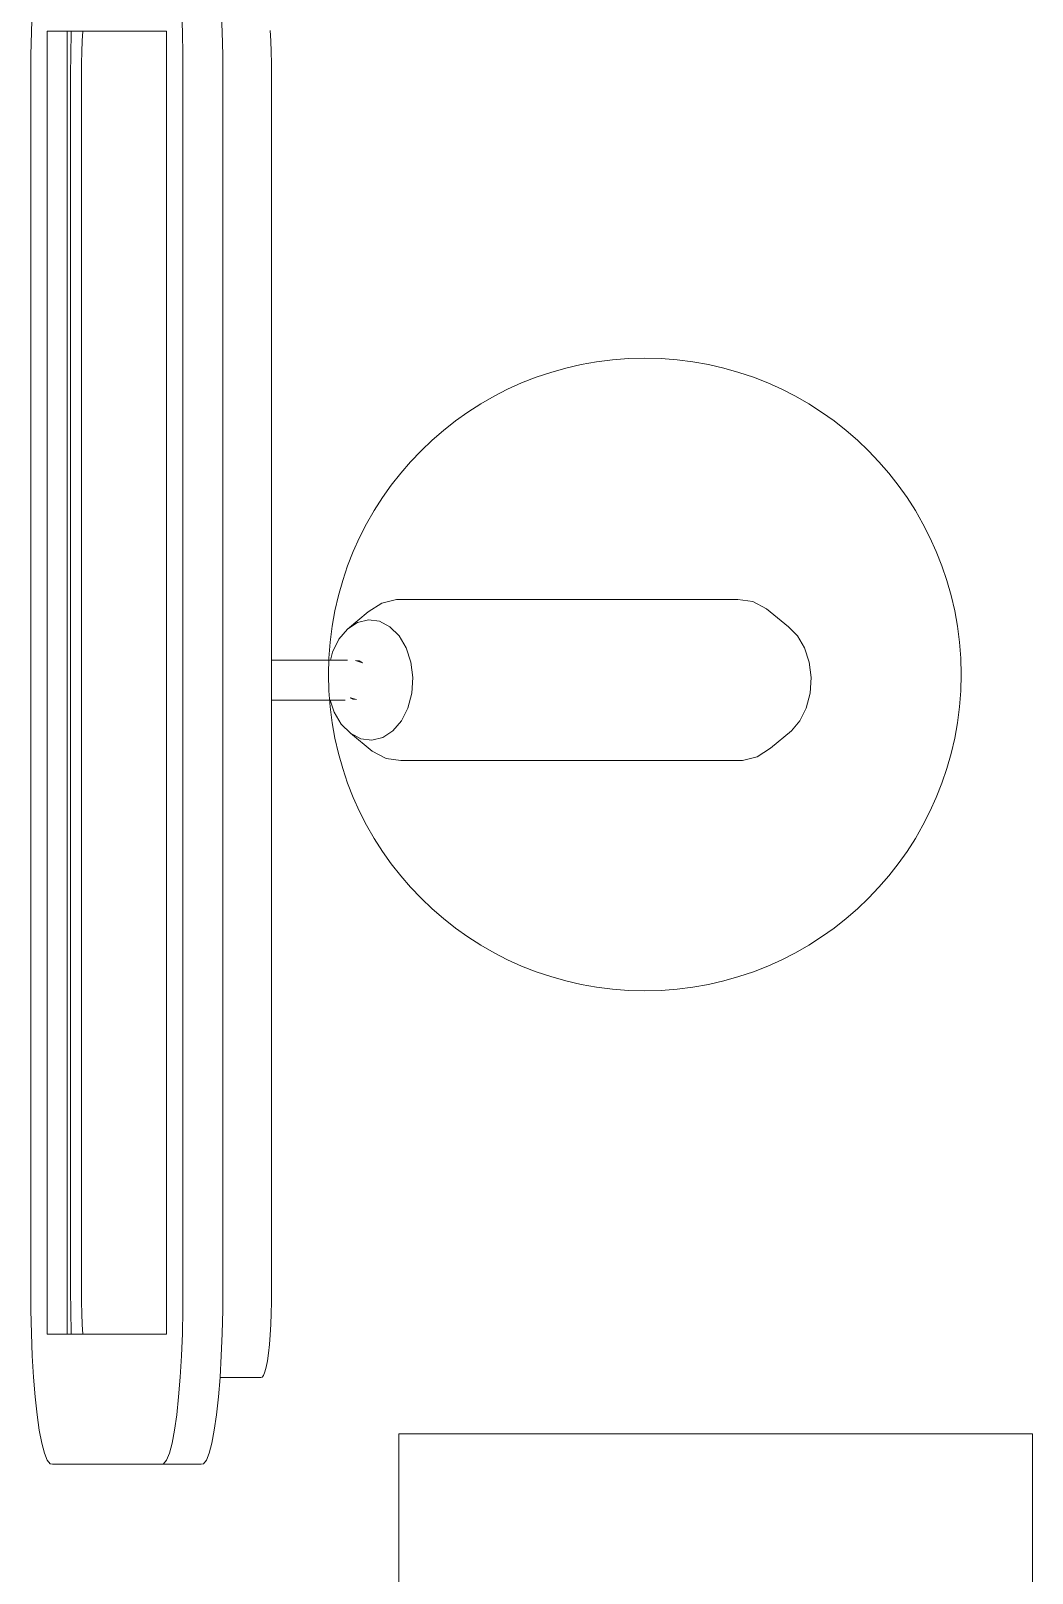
# Model space of a CAD drawing. Header units: metres. Extents: x -17 to 101, y 0 to 79.
# Drawn here: x 7.4083 to 7.7242, y 28.6921 to 29.1787 of the extents above; entities that cross this region are included whole.
import ezdxf

# ---------------------------------------------------------------- set-up
doc = ezdxf.new("R2010")
doc.units = ezdxf.units.M
doc.layers.add('Cotas varias El', color=253, linetype='Continuous', lineweight=13)

msp = doc.modelspace()

# ---------------------------------------------------------------- linework, layer by layer
at = {"layer": 'Cotas varias El'}
for p, q in [((7.40871, 29.18549, -0.04536), (7.40843, 29.17838, -0.04536)), ((7.45582, 29.18549, -0.04536), (7.45609, 29.17838, -0.04536)), ((7.46837, 29.18549, -0.04536), (7.46865, 29.17838, -0.04536)), ((7.40843, 29.17838, -0.04536), (7.40828, 29.17104, -0.04536)), ((7.41341, 28.76757, -0.04536), (7.41341, 29.17859, -0.04536)), ((7.41341, 29.17859, -0.04536), (7.41969, 29.17859, -0.04536)), ((7.41969, 28.76757, -0.04536), (7.41969, 29.17859, -0.04536)), ((7.421, 29.17859, -0.04536), (7.41969, 29.17859, -0.04536)), ((7.42099, 29.17838, -0.04536), (7.42084, 29.17104, -0.04536)), ((7.421, 29.17859, -0.04536), (7.42099, 29.17838, -0.04536)), ((7.42465, 29.17859, -0.04536), (7.421, 29.17859, -0.04536)), ((7.42447, 29.17558, -0.04536), (7.42465, 29.17859, -0.04536)), ((7.45111, 29.17859, -0.04536), (7.42465, 29.17859, -0.04536)), ((7.45111, 28.76757, -0.04536), (7.45111, 29.17859, -0.04536)), ((7.45609, 29.17838, -0.04536), (7.45624, 29.17104, -0.04536)), ((7.46865, 29.17838, -0.04536), (7.4688, 29.17104, -0.04536)), ((7.48381, 29.17887, -0.04536), (7.484, 29.17558, -0.04536)), ((7.42433, 29.17211, -0.04536), (7.42447, 29.17558, -0.04536)), ((7.484, 29.17558, -0.04536), (7.48414, 29.17211, -0.04536)), ((7.40828, 29.17104, -0.04536), (7.40827, 29.1652, -0.04536)), ((7.42084, 29.17104, -0.04536), (7.42082, 29.1652, -0.04536)), ((7.42425, 29.16489, -0.04536), (7.42426, 29.16852, -0.04536)), ((7.42426, 29.16852, -0.04536), (7.42433, 29.17211, -0.04536)), ((7.45624, 29.17104, -0.04536), (7.45626, 29.1652, -0.04536)), ((7.4688, 29.17104, -0.04536), (7.46881, 29.1652, -0.04536)), ((7.48414, 29.17211, -0.04536), (7.48421, 29.16852, -0.04536)), ((7.48421, 29.16852, -0.04536), (7.48422, 29.16489, -0.04536)), ((7.40827, 28.78096, -0.04536), (7.40827, 29.1652, -0.04536)), ((7.42082, 28.78096, -0.04536), (7.42082, 29.1652, -0.04536)), ((7.42425, 29.16489, -0.04536), (7.42425, 28.78127, -0.04536)), ((7.45626, 28.78096, -0.04536), (7.45626, 29.1652, -0.04536)), ((7.46881, 28.78096, -0.04536), (7.46881, 29.1652, -0.04536)), ((7.48422, 28.98018, -0.04536), (7.48422, 29.16489, -0.04536)), ((7.51899, 28.99816, -0.04536), (7.51473, 28.99538, -0.04536)), ((7.52361, 28.99928, -0.04536), (7.51899, 28.99816, -0.04536)), ((7.63137, 28.99928, -0.04536), (7.52361, 28.99928, -0.04536)), ((7.63137, 28.99928, -0.04536), (7.63604, 28.99868, -0.04536)), ((7.63604, 28.99868, -0.04536), (7.64044, 28.99639, -0.04536)), ((7.50817, 28.98996, -0.04536), (7.51473, 28.99538, -0.04536)), ((7.51481, 28.99288, -0.04536), (7.51136, 28.99204, -0.04536)), ((7.5183, 28.99243, -0.04536), (7.51481, 28.99288, -0.04536)), ((7.52159, 28.99072, -0.04536), (7.5183, 28.99243, -0.04536)), ((7.64044, 28.99639, -0.04536), (7.64732, 28.99072, -0.04536)), ((7.50817, 28.98996, -0.04536), (7.50548, 28.98679, -0.04536)), ((7.51136, 28.99204, -0.04536), (7.50817, 28.98996, -0.04536)), ((7.52446, 28.98786, -0.04536), (7.52159, 28.99072, -0.04536)), ((7.5267, 28.98405, -0.04536), (7.52446, 28.98786, -0.04536)), ((7.65018, 28.98786, -0.04536), (7.64732, 28.99072, -0.04536)), ((7.65242, 28.98405, -0.04536), (7.65018, 28.98786, -0.04536)), ((7.50345, 28.98274, -0.04536), (7.50279, 28.98018, -0.04536)), ((7.50548, 28.98679, -0.04536), (7.50345, 28.98274, -0.04536)), ((7.52817, 28.97955, -0.04536), (7.5267, 28.98405, -0.04536)), ((7.65389, 28.97955, -0.04536), (7.65242, 28.98405, -0.04536)), ((7.48422, 28.98018, -0.04536), (7.50102, 28.98018, -0.04536)), ((7.48422, 28.96759, -0.04536), (7.48422, 28.98018, -0.04536)), ((7.50102, 28.98018, -0.04536), (7.50279, 28.98018, -0.04536)), ((7.50279, 28.98018, -0.04536), (7.50819, 28.98018, -0.04536)), ((7.51068, 28.98009, -0.04536), (7.51289, 28.97938, -0.04536)), ((7.51182, 28.97994, -0.04536), (7.51068, 28.98009, -0.04536)), ((7.51289, 28.97938, -0.04536), (7.51182, 28.97994, -0.04536)), ((7.52877, 28.97466, -0.04536), (7.52817, 28.97955, -0.04536)), ((7.65449, 28.97466, -0.04536), (7.65389, 28.97955, -0.04536)), ((7.52845, 28.96972, -0.04536), (7.52877, 28.97466, -0.04536)), ((7.65449, 28.97466, -0.04536), (7.65417, 28.96972, -0.04536)), ((7.50906, 28.96831, -0.04536), (7.50989, 28.96787, -0.04536)), ((7.5091, 28.96834, -0.04536), (7.51103, 28.96772, -0.04536)), ((7.52845, 28.96972, -0.04536), (7.52723, 28.96507, -0.04536)), ((7.65417, 28.96972, -0.04536), (7.65296, 28.96507, -0.04536)), ((7.5012, 28.96759, -0.04536), (7.48422, 28.96759, -0.04536)), ((7.48422, 28.78127, -0.04536), (7.48422, 28.96759, -0.04536)), ((7.50274, 28.96759, -0.04536), (7.5012, 28.96759, -0.04536)), ((7.50399, 28.96376, -0.04536), (7.50274, 28.96759, -0.04536)), ((7.50742, 28.96759, -0.04536), (7.50274, 28.96759, -0.04536)), ((7.50399, 28.96376, -0.04536), (7.50623, 28.95995, -0.04536)), ((7.50989, 28.96787, -0.04536), (7.51103, 28.96772, -0.04536)), ((7.52723, 28.96507, -0.04536), (7.52521, 28.96102, -0.04536)), ((7.65296, 28.96507, -0.04536), (7.65094, 28.96102, -0.04536)), ((7.5091, 28.95709, -0.04536), (7.50623, 28.95995, -0.04536)), ((7.52521, 28.96102, -0.04536), (7.52252, 28.95784, -0.04536)), ((7.65094, 28.96102, -0.04536), (7.64824, 28.95784, -0.04536)), ((7.51597, 28.95142, -0.04536), (7.5091, 28.95709, -0.04536)), ((7.51239, 28.95538, -0.04536), (7.5091, 28.95709, -0.04536)), ((7.51239, 28.95538, -0.04536), (7.51588, 28.95492, -0.04536)), ((7.51588, 28.95492, -0.04536), (7.51933, 28.95577, -0.04536)), ((7.52252, 28.95784, -0.04536), (7.51933, 28.95577, -0.04536)), ((7.64168, 28.95243, -0.04536), (7.64824, 28.95784, -0.04536)), ((7.51597, 28.95142, -0.04536), (7.52037, 28.94913, -0.04536)), ((7.52037, 28.94913, -0.04536), (7.52504, 28.94852, -0.04536)), ((7.6328, 28.94852, -0.04536), (7.52504, 28.94852, -0.04536)), ((7.6328, 28.94852, -0.04536), (7.63742, 28.94965, -0.04536)), ((7.64168, 28.95243, -0.04536), (7.63742, 28.94965, -0.04536)), ((7.40828, 28.77512, -0.04536), (7.40827, 28.78096, -0.04536)), ((7.42084, 28.77512, -0.04536), (7.42082, 28.78096, -0.04536)), ((7.42425, 28.78127, -0.04536), (7.42426, 28.77764, -0.04536)), ((7.45624, 28.77512, -0.04536), (7.45626, 28.78096, -0.04536)), ((7.4688, 28.77512, -0.04536), (7.46881, 28.78096, -0.04536)), ((7.48421, 28.77764, -0.04536), (7.48422, 28.78127, -0.04536)), ((7.40843, 28.76778, -0.04536), (7.40828, 28.77512, -0.04536)), ((7.42099, 28.76778, -0.04536), (7.42084, 28.77512, -0.04536)), ((7.42426, 28.77764, -0.04536), (7.42433, 28.77406, -0.04536)), ((7.42433, 28.77406, -0.04536), (7.42447, 28.77059, -0.04536)), ((7.45609, 28.76778, -0.04536), (7.45624, 28.77512, -0.04536)), ((7.46865, 28.76778, -0.04536), (7.4688, 28.77512, -0.04536)), ((7.484, 28.77059, -0.04536), (7.48414, 28.77406, -0.04536)), ((7.48414, 28.77406, -0.04536), (7.48421, 28.77764, -0.04536)), ((7.42447, 28.77059, -0.04536), (7.42465, 28.76757, -0.04536)), ((7.48381, 28.7673, -0.04536), (7.484, 28.77059, -0.04536)), ((7.40871, 28.76067, -0.04536), (7.40843, 28.76778, -0.04536)), ((7.41341, 28.76757, -0.04536), (7.41969, 28.76757, -0.04536)), ((7.41969, 28.76757, -0.04536), (7.421, 28.76757, -0.04536)), ((7.421, 28.76757, -0.04536), (7.42099, 28.76778, -0.04536)), ((7.421, 28.76757, -0.04536), (7.42465, 28.76757, -0.04536)), ((7.42465, 28.76757, -0.04536), (7.45111, 28.76757, -0.04536)), ((7.45582, 28.76067, -0.04536), (7.45609, 28.76778, -0.04536)), ((7.46837, 28.76067, -0.04536), (7.46865, 28.76778, -0.04536)), ((7.48326, 28.76152, -0.04536), (7.48356, 28.76426, -0.04536)), ((7.48356, 28.76426, -0.04536), (7.48381, 28.7673, -0.04536)), ((7.4091, 28.75394, -0.04536), (7.40871, 28.76067, -0.04536)), ((7.45542, 28.75394, -0.04536), (7.45582, 28.76067, -0.04536)), ((7.46798, 28.75394, -0.04536), (7.46837, 28.76067, -0.04536)), ((7.48254, 28.75715, -0.04536), (7.48292, 28.75913, -0.04536)), ((7.48292, 28.75913, -0.04536), (7.48326, 28.76152, -0.04536)), ((7.40961, 28.7477, -0.04536), (7.4091, 28.75394, -0.04536)), ((7.45491, 28.7477, -0.04536), (7.45542, 28.75394, -0.04536)), ((7.46747, 28.7477, -0.04536), (7.46797, 28.75387, -0.04536)), ((7.46797, 28.75387, -0.04536), (7.46798, 28.75394, -0.04536)), ((7.48079, 28.75387, -0.04536), (7.46797, 28.75387, -0.04536)), ((7.48079, 28.75387, -0.04536), (7.48125, 28.75395, -0.04536)), ((7.48125, 28.75395, -0.04536), (7.4817, 28.75453, -0.04536)), ((7.4817, 28.75453, -0.04536), (7.48213, 28.75561, -0.04536)), ((7.48213, 28.75561, -0.04536), (7.48254, 28.75715, -0.04536)), ((7.41022, 28.74209, -0.04536), (7.40961, 28.7477, -0.04536)), ((7.4543, 28.74209, -0.04536), (7.45491, 28.7477, -0.04536)), ((7.46686, 28.74209, -0.04536), (7.46747, 28.7477, -0.04536)), ((7.41092, 28.73721, -0.04536), (7.41022, 28.74209, -0.04536)), ((7.4536, 28.73721, -0.04536), (7.4543, 28.74209, -0.04536)), ((7.46616, 28.73721, -0.04536), (7.46686, 28.74209, -0.04536)), ((7.4117, 28.73315, -0.04536), (7.41092, 28.73721, -0.04536)), ((7.45282, 28.73315, -0.04536), (7.4536, 28.73721, -0.04536)), ((7.46538, 28.73315, -0.04536), (7.46616, 28.73721, -0.04536)), ((7.41254, 28.72999, -0.04536), (7.4117, 28.73315, -0.04536)), ((7.41343, 28.72779, -0.04536), (7.41254, 28.72999, -0.04536)), ((7.45109, 28.72779, -0.04536), (7.45198, 28.72999, -0.04536)), ((7.45198, 28.72999, -0.04536), (7.45282, 28.73315, -0.04536)), ((7.46365, 28.72779, -0.04536), (7.46453, 28.72999, -0.04536)), ((7.46453, 28.72999, -0.04536), (7.46538, 28.73315, -0.04536)), ((7.41435, 28.7266, -0.04536), (7.41343, 28.72779, -0.04536)), ((7.41508, 28.72647, -0.04536), (7.41435, 28.7266, -0.04536)), ((7.41508, 28.72647, -0.04536), (7.44944, 28.72647, -0.04536)), ((7.44944, 28.72647, -0.04536), (7.45017, 28.7266, -0.04536)), ((7.462, 28.72647, -0.04536), (7.44944, 28.72647, -0.04536)), ((7.45017, 28.7266, -0.04536), (7.45109, 28.72779, -0.04536)), ((7.462, 28.72647, -0.04536), (7.46273, 28.7266, -0.04536)), ((7.46273, 28.7266, -0.04536), (7.46365, 28.72779, -0.04536))]:
    msp.add_line(p, q, dxfattribs=at)
at = {"layer": 'Cotas varias El', "extrusion": (0.00481, 0.03756, 0.999283), "elevation": 1.07115}
msp.add_lwpolyline([(-4.04974, -29.16746), (-4.01161, -29.46503), (-3.81323, -29.43961), (-3.85137, -29.14204)], close=True, dxfattribs=at)
at = {"layer": 'Cotas varias El'}
msp.add_circle((7.602, 28.97565, -0.04536), 0.09982, dxfattribs=at)

doc.saveas('drawing.dxf')
